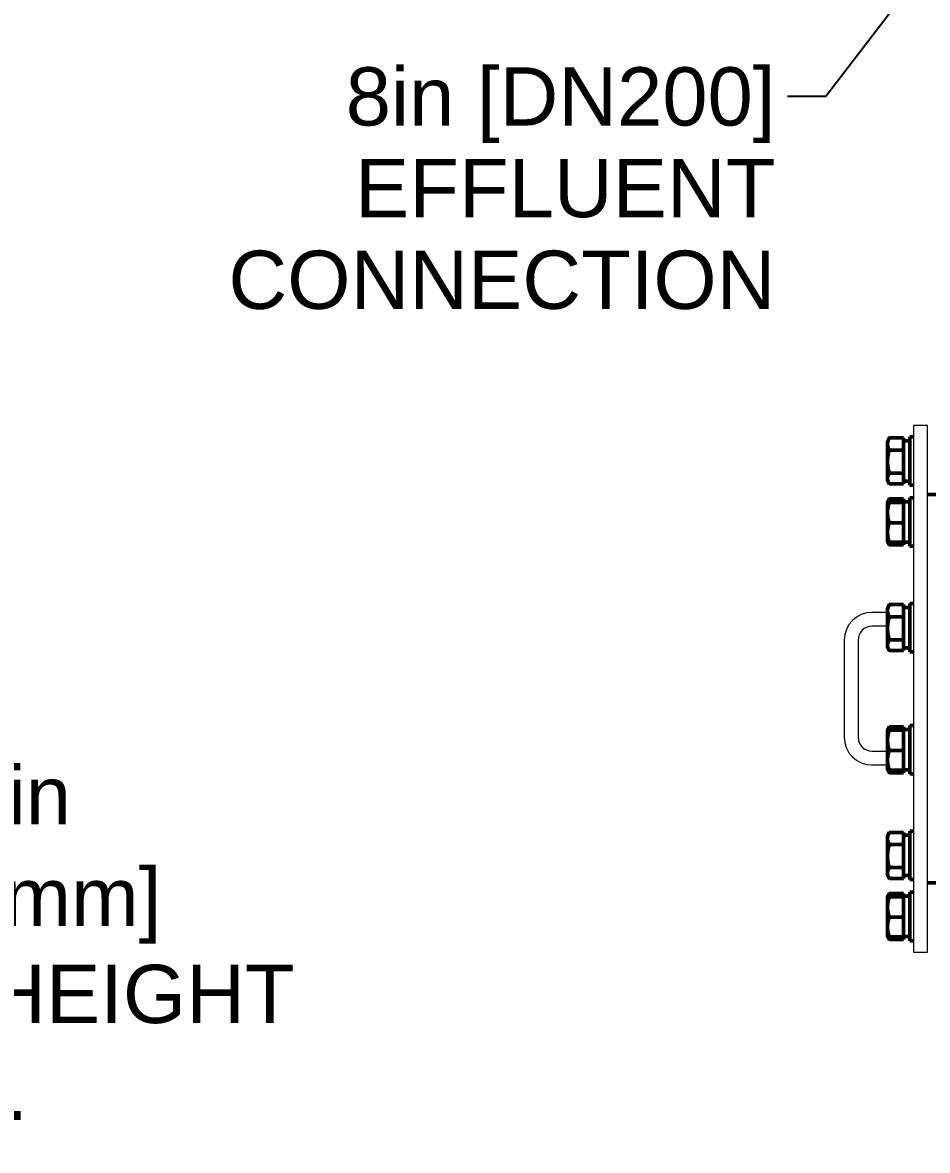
# Model space of a CAD drawing. Header units: inches. Extents: x 17 to 469, y 7 to 301.
# Drawn here: x 302.65 to 335.27, y 75.83 to 116.49 of the extents above; entities that cross this region are included whole.
import ezdxf

# ---------------------------------------------------------------- set-up
doc = ezdxf.new("R2010")
doc.units = ezdxf.units.IN
doc.header["$LTSCALE"] = 14
doc.header["$MEASUREMENT"] = 0
for name, color, linetype, lineweight in [('Dimension (ANSI)', 7, 'Continuous', 25), ('Symbol (ANSI)', 7, 'Continuous', 25), ('Visible (ANSI)', 7, 'Continuous', 50)]:
    doc.layers.add(name, color=color, linetype=linetype, lineweight=lineweight)
doc.styles.add('MEMCOR Medium', font='arial.ttf')
doc.dimstyles.new('Default (ANSI)', dxfattribs={"dimscale": 14, "dimtxt": 0.15, "dimasz": 0.098425, "dimexe": 0.125, "dimexo": 0.0625, "dimgap": 0.031496, "dimtad": 0, "dimtih": 1, "dimtoh": 1, "dimdec": 4, "dimrnd": 1e-08, "dimzin": 3, "dimdsep": 46, "dimlunit": 5, "dimtxsty": 'MEMCOR Medium', "dimcen": 0.09, "dimdle": 0.393701, "dimclrd": 256, "dimclre": 256, "dimclrt": 256, "dimadec": 0, "dimazin": 1, "dimtfac": 0.8, "dimtofl": 0, "dimtmove": 0, "dimatfit": 3, "dimfxl": 1, "dimfrac": 1, "dimtolj": 1, "dimtzin": 4, "dimlwd": -1, "dimlwe": -1, "dimarcsym": 0})
doc.dimstyles.new('Default (ANSI)$7', dxfattribs={"dimscale": 14, "dimtxt": 0.15, "dimasz": 0.098425, "dimexe": 0.125, "dimexo": 0.0625, "dimgap": 0.031496, "dimtad": 0, "dimtih": 1, "dimtoh": 1, "dimdec": 4, "dimrnd": 1e-08, "dimzin": 3, "dimdsep": 46, "dimlunit": 5, "dimtxsty": 'MEMCOR Medium', "dimcen": 0.09, "dimdle": 0.393701, "dimclrd": 256, "dimclre": 256, "dimclrt": 256, "dimadec": 0, "dimazin": 1, "dimtfac": 0.8, "dimtofl": 0, "dimtmove": 0, "dimatfit": 3, "dimfxl": 1, "dimfrac": 1, "dimtolj": 1, "dimtzin": 4, "dimlwd": -1, "dimlwe": -1, "dimarcsym": 0})

# ---------------------------------------------------------------- blocks, each defined once
blk = doc.blocks.new('*D28')
at = {"layer": 'Defpoints', "color": 0, "transparency": 16777216}
for p in [(299.504, 132.744), (359.226, 132.744), (339.567, 40.229)]:
    blk.add_point(p, dxfattribs=at)
at = {"layer": 'Dimension (ANSI)', "transparency": 16777216}
for p, q in [((358.351, 132.744), (297.754, 132.744)), ((299.504, 131.366), (299.504, 93.646)), ((299.504, 41.607), (299.504, 79.328)), ((338.692, 40.229), (297.754, 40.229))]:
    blk.add_line(p, q, dxfattribs=at)
for points in [[(299.275, 131.366), (299.734, 131.366), (299.504, 132.744)], [(299.275, 41.607), (299.734, 41.607), (299.504, 40.229)]]:
    blk.add_solid(points, dxfattribs=at)
at = {"layer": 'Dimension (ANSI)', "transparency": 16777216, "char_height": 2.1, "attachment_point": 5, "style": 'MEMCOR Medium'}
for s, insert in [('\\A1; \\fArial|b0|i0;92{\\H0.8x;\\S1#2;} in', (299.504, 88.633)), ('\\A1;[2349.9 mm]{\\P\\fArial|b0|i0;SHIPPING HEIGHT\\P\\fArial|b0|i0;REF.}', (299.504, 81.474))]:
    blk.add_mtext(s, dxfattribs=dict(at, insert=insert))

msp = doc.modelspace()

# ---------------------------------------------------------------- linework, layer by layer
at = {"layer": 'Visible (ANSI)', "linetype": 'Continuous', "lineweight": 18}
for p, q in [((334.771131, 101.979368), (334.771131, 82.979368)), ((334.771131, 101.979368), (335.271131, 101.979368)), ((335.271131, 82.979368), (335.271131, 101.979368)), ((333.833381, 95.229368), (333.271131, 95.229368)), ((333.833381, 94.729368), (333.271131, 94.729368)), ((332.271131, 94.229368), (332.271131, 90.729368)), ((332.771131, 94.229368), (332.771131, 90.729368)), ((333.271131, 90.229368), (333.833381, 90.229368)), ((333.271131, 89.729368), (333.833381, 89.729368)), ((334.771131, 82.979368), (335.271131, 82.979368))]:
    msp.add_line(p, q, dxfattribs=at)
at = {"layer": 'Visible (ANSI)'}
for p, q in [((333.833381, 101.408488), (333.888857, 101.504573)), ((333.833381, 101.408488), (333.833381, 101.299974)), ((333.833381, 101.299974), (333.833381, 100.665979)), ((334.411506, 101.519225), (333.897578, 101.519225)), ((334.411506, 101.519225), (334.411506, 101.365899)), ((334.411506, 101.419238), (334.630506, 101.419238)), ((334.411506, 101.234049), (334.411506, 101.365899)), ((334.630506, 101.564738), (334.630506, 99.814738)), ((334.630506, 101.564738), (334.771131, 101.564738)), ((334.411506, 101.080723), (333.897578, 101.080723)), ((334.411506, 101.234049), (334.411506, 101.080723)), ((334.411506, 101.080723), (334.411506, 100.790686)), ((333.833381, 100.665979), (333.833381, 100.055743)), ((334.411506, 100.541273), (334.411506, 100.790686)), ((334.411506, 100.541273), (334.411506, 100.251236)), ((333.833381, 100.055743), (333.833381, 99.970988)), ((334.411506, 100.251236), (333.897578, 100.251236)), ((334.411506, 100.251236), (334.411506, 100.114524)), ((334.411506, 99.996962), (334.411506, 100.114524)), ((333.833381, 99.970988), (333.888857, 99.874902)), ((334.411506, 99.86025), (333.897578, 99.86025)), ((334.411506, 99.996962), (334.411506, 99.86025)), ((334.411506, 99.960238), (334.475255, 99.960238)), ((334.630506, 99.814738), (334.771131, 99.814738)), ((333.833608, 99.208919), (333.888857, 99.304611)), ((334.411506, 99.319263), (333.897578, 99.319263)), ((334.411506, 99.22185), (333.897578, 99.22185)), ((334.411506, 99.319263), (334.411506, 99.22185)), ((334.411506, 99.22185), (334.411506, 99.219276)), ((334.411506, 99.204009), (334.411506, 99.219276)), ((334.411506, 99.219276), (334.630506, 99.219276)), ((334.630506, 99.364776), (334.630506, 97.614776)), ((334.630506, 99.364776), (334.771131, 99.364776)), ((336.171131, 99.479368), (335.271131, 99.479368)), ((333.833381, 99.208526), (333.833608, 99.208919)), ((333.833381, 99.208526), (333.833381, 99.208133)), ((333.833381, 99.208133), (333.833381, 98.828379)), ((333.833381, 98.828379), (333.833381, 98.110022)), ((334.411506, 99.194416), (333.897578, 99.194416)), ((334.411506, 99.204009), (334.411506, 99.194416)), ((334.411506, 99.194416), (334.411506, 98.93844)), ((334.411506, 98.718318), (334.411506, 98.93844)), ((334.411506, 98.462342), (333.897578, 98.462342)), ((334.411506, 98.718318), (334.411506, 98.462342)), ((334.411506, 98.462342), (334.411506, 98.215959)), ((333.833381, 98.110022), (333.833381, 97.771026)), ((334.411506, 98.004085), (334.411506, 98.215959)), ((334.411506, 98.004085), (334.411506, 97.757702)), ((333.833381, 97.771026), (333.833608, 97.770633)), ((333.833608, 97.770633), (333.888857, 97.67494)), ((334.411506, 97.757702), (333.897578, 97.757702)), ((334.411506, 97.660288), (333.897578, 97.660288)), ((334.411506, 97.760276), (334.630506, 97.760276)), ((334.411506, 97.757702), (334.411506, 97.660288)), ((334.630506, 97.614776), (334.771131, 97.614776)), ((333.833381, 95.39808), (333.888857, 95.494166)), ((333.833381, 95.39808), (333.833381, 95.289566)), ((333.833381, 95.289566), (333.833381, 94.655572)), ((334.411506, 95.508817), (333.897578, 95.508817)), ((334.411506, 95.508817), (334.411506, 95.355491)), ((334.411506, 95.40883), (334.630506, 95.40883)), ((334.411506, 95.223641), (334.411506, 95.355491)), ((334.411506, 95.223641), (334.411506, 95.070315)), ((334.630506, 95.55433), (334.630506, 93.80433)), ((334.630506, 95.55433), (334.771131, 95.55433)), ((334.411506, 95.070315), (333.897578, 95.070315)), ((334.411506, 95.070315), (334.411506, 94.780278)), ((334.411506, 94.530865), (334.411506, 94.780278)), ((333.833381, 94.655572), (333.833381, 94.045335)), ((334.411506, 94.530865), (334.411506, 94.240828)), ((333.833381, 94.045335), (333.833381, 93.96058)), ((333.833381, 93.96058), (333.888857, 93.864494)), ((334.411506, 94.240828), (333.897578, 94.240828)), ((334.411506, 94.240828), (334.411506, 94.104117)), ((334.411506, 93.986554), (334.411506, 94.104117)), ((334.411506, 93.986554), (334.411506, 93.849843)), ((334.411506, 93.94983), (334.630506, 93.94983)), ((334.411506, 93.849843), (333.897578, 93.849843)), ((334.630506, 93.80433), (334.771131, 93.80433)), ((333.833608, 90.998549), (333.888857, 91.094242)), ((334.411506, 91.108894), (333.897578, 91.108894)), ((334.411506, 91.108894), (334.411506, 91.01148)), ((334.630506, 91.154406), (334.630506, 89.404406)), ((334.630506, 91.154406), (334.771131, 91.154406)), ((333.833381, 90.998156), (333.833608, 90.998549)), ((333.833381, 90.998156), (333.833381, 90.997763)), ((333.833381, 90.997763), (333.833381, 90.61801)), ((334.411506, 91.01148), (333.897578, 91.01148)), ((334.411506, 90.984047), (333.897578, 90.984047)), ((334.411506, 91.01148), (334.411506, 91.008906)), ((334.411506, 90.993639), (334.411506, 91.008906)), ((334.411506, 91.008906), (334.630506, 91.008906)), ((334.411506, 90.993639), (334.411506, 90.984047)), ((334.411506, 90.984047), (334.411506, 90.728071)), ((334.411506, 90.507948), (334.411506, 90.728071)), ((333.833381, 90.61801), (333.833381, 89.899652)), ((334.411506, 90.507948), (334.411506, 90.251973)), ((333.833381, 89.899652), (333.833381, 89.560656)), ((334.411506, 90.251973), (333.897578, 90.251973)), ((334.411506, 90.251973), (334.411506, 90.005589)), ((334.411506, 89.793716), (334.411506, 90.005589)), ((333.833381, 89.560656), (333.833608, 89.560263)), ((333.833608, 89.560263), (333.888857, 89.464571)), ((334.411506, 89.547332), (333.897578, 89.547332)), ((334.411506, 89.793716), (334.411506, 89.547332)), ((334.411506, 89.549906), (334.630506, 89.549906)), ((334.411506, 89.547332), (334.411506, 89.449919)), ((334.411506, 89.449919), (333.897578, 89.449919)), ((334.630506, 89.404406), (334.771131, 89.404406)), ((333.833381, 87.18771), (333.888857, 87.283796)), ((333.833381, 87.18771), (333.833381, 87.079197)), ((333.833381, 87.079197), (333.833381, 86.445202)), ((334.411506, 87.298448), (333.897578, 87.298448)), ((334.411506, 87.298448), (334.411506, 87.145122)), ((334.411506, 87.19846), (334.630506, 87.19846)), ((334.411506, 87.013272), (334.411506, 87.145122)), ((334.630506, 87.34396), (334.630506, 85.59396)), ((334.630506, 87.34396), (334.771131, 87.34396)), ((334.411506, 86.859946), (333.897578, 86.859946)), ((334.411506, 87.013272), (334.411506, 86.859946)), ((334.411506, 86.859946), (334.411506, 86.569909)), ((333.833381, 86.445202), (333.833381, 85.834966)), ((334.411506, 86.320496), (334.411506, 86.569909)), ((334.411506, 86.320496), (334.411506, 86.030458)), ((333.833381, 85.834966), (333.833381, 85.75021)), ((334.411506, 86.030458), (333.897578, 86.030458)), ((334.411506, 86.030458), (334.411506, 85.893747)), ((334.411506, 85.776184), (334.411506, 85.893747)), ((333.833381, 85.75021), (333.888857, 85.654125)), ((334.411506, 85.639473), (333.897578, 85.639473)), ((334.411506, 85.776184), (334.411506, 85.639473)), ((334.411506, 85.73946), (334.630506, 85.73946)), ((334.630506, 85.59396), (334.771131, 85.59396)), ((336.171131, 85.479368), (335.271131, 85.479368)), ((333.833381, 84.987749), (333.833608, 84.988142)), ((333.833381, 84.987749), (333.833381, 84.987356)), ((333.833381, 84.987356), (333.833381, 84.607602)), ((333.833608, 84.988142), (333.888857, 85.083834)), ((334.411506, 85.098486), (333.897578, 85.098486)), ((334.411506, 85.001073), (333.897578, 85.001073)), ((334.411506, 85.098486), (334.411506, 85.001073)), ((334.411506, 85.001073), (334.411506, 84.998499)), ((334.411506, 84.983231), (334.411506, 84.998499)), ((334.411506, 84.998499), (334.630506, 84.998499)), ((334.630506, 85.143999), (334.630506, 83.393999)), ((334.630506, 85.143999), (334.771131, 85.143999)), ((333.833381, 84.607602), (333.833381, 83.889245)), ((334.411506, 84.973639), (333.897578, 84.973639)), ((334.411506, 84.983231), (334.411506, 84.973639)), ((334.411506, 84.973639), (334.411506, 84.717663)), ((334.411506, 84.497541), (334.411506, 84.717663)), ((334.411506, 84.241565), (333.897578, 84.241565)), ((334.411506, 84.497541), (334.411506, 84.241565)), ((334.411506, 84.241565), (334.411506, 83.995181)), ((333.833381, 83.889245), (333.833381, 83.550249)), ((334.411506, 83.783308), (334.411506, 83.995181)), ((334.411506, 83.783308), (334.411506, 83.536924)), ((333.833381, 83.550249), (333.833608, 83.549856)), ((333.833608, 83.549856), (333.888857, 83.454163)), ((334.411506, 83.536924), (333.897578, 83.536924)), ((334.411506, 83.439511), (333.897578, 83.439511)), ((334.411506, 83.539499), (334.630506, 83.539499)), ((334.411506, 83.536924), (334.411506, 83.439511)), ((334.630506, 83.393999), (334.771131, 83.393999))]:
    msp.add_line(p, q, dxfattribs=at)
at = {"layer": 'Visible (ANSI)', "linetype": 'Continuous', "lineweight": 18}
for centre, radius, start, end in [((333.271131, 94.229368), 1, 90, 180), ((333.271131, 94.229368), 0.5, 90, 180), ((333.271131, 90.729368), 1, 180, 270), ((333.271131, 90.729368), 0.5, 180, 270)]:
    msp.add_arc(centre, radius, start, end, dxfattribs=at)
at = {"layer": 'Visible (ANSI)'}
msp.add_ellipse((334.475255, 100.689738), major_axis=(4.1372, 0), ratio=0.176326981, start_param=4.71238898, end_param=4.749923496, dxfattribs=at)
for points, weights in [([(333.897578, 101.519225), (333.833381, 101.401729), (333.833381, 101.299974)], [1.01001874936, 1.04314139574, 1]), ([(333.833381, 101.299974), (333.833381, 101.198219), (333.897578, 101.080723)], [1, 1.04314139574, 1.01001874936]), ([(333.888857, 101.504573), (333.893047, 101.511832), (333.897578, 101.519225)], [1.01419770863, 1.01228706098, 1.01001874936]), ([(333.897578, 101.080723), (333.833381, 100.858463), (333.833381, 100.665979)], [1.01001874936, 1.04314139574, 1]), ([(333.833381, 100.665979), (333.833381, 100.473496), (333.897578, 100.251236)], [1, 1.04314139574, 1.01001874936]), ([(333.897578, 100.251236), (333.833381, 100.146471), (333.833381, 100.055743)], [1.01001874936, 1.04314139574, 1]), ([(333.833381, 100.055743), (333.833381, 99.965014), (333.897578, 99.86025)], [1, 1.04314139574, 1.01001874936]), ([(333.897578, 99.22185), (333.833381, 99.214499), (333.833381, 99.208133)], [1.01001874936, 1.04314139574, 1]), ([(333.897578, 99.319263), (333.867776, 99.264717), (333.852098, 99.215349)], [1.01001874936, 1.02512992681, 1.02436783531]), ([(333.888857, 99.304611), (333.893047, 99.31187), (333.897578, 99.319263)], [1.01419770863, 1.01228706098, 1.01001874936]), ([(333.833381, 99.208133), (333.833381, 99.201767), (333.897578, 99.194416)], [1, 1.04314139574, 1.01001874936]), ([(333.897578, 99.194416), (333.833381, 98.998257), (333.833381, 98.828379)], [1.01001874936, 1.04314139574, 1]), ([(333.833381, 98.828379), (333.833381, 98.658501), (333.897578, 98.462342)], [1, 1.04314139574, 1.01001874936]), ([(333.897578, 98.462342), (333.833381, 98.273534), (333.833381, 98.110022)], [1.01001874936, 1.04314139574, 1]), ([(333.833381, 98.110022), (333.833381, 97.946509), (333.897578, 97.757702)], [1, 1.04314139574, 1.01001874936]), ([(333.897578, 97.757702), (333.837074, 97.76463), (333.833608, 97.770633)], [1.01001874936, 1.04117729012, 1.00484823082]), ([(333.84802, 97.765052), (333.863729, 97.715527), (333.897578, 97.660288)], [1.02385469408, 1.02721658286, 1.01001874936]), ([(333.897578, 95.508817), (333.833381, 95.391321), (333.833381, 95.289566)], [1.01001874936, 1.04314139574, 1]), ([(333.833381, 95.289566), (333.833381, 95.187812), (333.897578, 95.070315)], [1, 1.04314139574, 1.01001874936]), ([(333.888857, 95.494166), (333.893047, 95.501424), (333.897578, 95.508817)], [1.01419770863, 1.01228706098, 1.01001874936]), ([(333.897578, 95.070315), (333.833381, 94.848055), (333.833381, 94.655572)], [1.01001874936, 1.04314139574, 1]), ([(333.833381, 94.655572), (333.833381, 94.463088), (333.897578, 94.240828)], [1, 1.04314139574, 1.01001874936]), ([(333.897578, 94.240828), (333.833381, 94.136064), (333.833381, 94.045335)], [1.01001874936, 1.04314139574, 1]), ([(333.833381, 94.045335), (333.833381, 93.954607), (333.897578, 93.849843)], [1, 1.04314139574, 1.01001874936]), ([(333.897578, 91.108894), (333.867776, 91.054348), (333.852098, 91.004979)], [1.01001874936, 1.02512992681, 1.02436783531]), ([(333.888857, 91.094242), (333.893047, 91.101501), (333.897578, 91.108894)], [1.01419770863, 1.01228706098, 1.01001874936]), ([(333.897578, 91.01148), (333.833381, 91.004129), (333.833381, 90.997763)], [1.01001874936, 1.04314139574, 1]), ([(333.833381, 90.997763), (333.833381, 90.991397), (333.897578, 90.984047)], [1, 1.04314139574, 1.01001874936]), ([(333.897578, 90.984047), (333.833381, 90.787888), (333.833381, 90.61801)], [1.01001874936, 1.04314139574, 1]), ([(333.833381, 90.61801), (333.833381, 90.448131), (333.897578, 90.251973)], [1, 1.04314139574, 1.01001874936]), ([(333.897578, 90.251973), (333.833381, 90.063165), (333.833381, 89.899652)], [1.01001874936, 1.04314139574, 1]), ([(333.833381, 89.899652), (333.833381, 89.73614), (333.897578, 89.547332)], [1, 1.04314139574, 1.01001874936]), ([(333.897578, 89.547332), (333.837074, 89.55426), (333.833608, 89.560263)], [1.01001874936, 1.04117729012, 1.00484823082]), ([(333.84802, 89.554683), (333.863729, 89.505157), (333.897578, 89.449919)], [1.02385469408, 1.02721658286, 1.01001874936]), ([(333.897578, 87.298448), (333.833381, 87.180952), (333.833381, 87.079197)], [1.01001874936, 1.04314139574, 1]), ([(333.833381, 87.079197), (333.833381, 86.977442), (333.897578, 86.859946)], [1, 1.04314139574, 1.01001874936]), ([(333.888857, 87.283796), (333.893047, 87.291055), (333.897578, 87.298448)], [1.01419770863, 1.01228706098, 1.01001874936]), ([(333.897578, 86.859946), (333.833381, 86.637685), (333.833381, 86.445202)], [1.01001874936, 1.04314139574, 1]), ([(333.833381, 86.445202), (333.833381, 86.252719), (333.897578, 86.030458)], [1, 1.04314139574, 1.01001874936]), ([(333.897578, 86.030458), (333.833381, 85.925694), (333.833381, 85.834966)], [1.01001874936, 1.04314139574, 1]), ([(333.833381, 85.834966), (333.833381, 85.744237), (333.897578, 85.639473)], [1, 1.04314139574, 1.01001874936]), ([(333.897578, 85.001073), (333.833381, 84.993722), (333.833381, 84.987356)], [1.01001874936, 1.04314139574, 1]), ([(333.833381, 84.987356), (333.833381, 84.98099), (333.897578, 84.973639)], [1, 1.04314139574, 1.01001874936]), ([(333.897578, 85.098486), (333.867776, 85.04394), (333.852098, 84.994572)], [1.01001874936, 1.02512992681, 1.02436783531]), ([(333.888857, 85.083834), (333.893047, 85.091093), (333.897578, 85.098486)], [1.01419770863, 1.01228706098, 1.01001874936]), ([(333.897578, 84.973639), (333.833381, 84.77748), (333.833381, 84.607602)], [1.01001874936, 1.04314139574, 1]), ([(333.833381, 84.607602), (333.833381, 84.437724), (333.897578, 84.241565)], [1, 1.04314139574, 1.01001874936]), ([(333.897578, 84.241565), (333.833381, 84.052757), (333.833381, 83.889245)], [1.01001874936, 1.04314139574, 1]), ([(333.833381, 83.889245), (333.833381, 83.725732), (333.897578, 83.536924)], [1, 1.04314139574, 1.01001874936]), ([(333.897578, 83.536924), (333.837074, 83.543852), (333.833608, 83.549856)], [1.01001874936, 1.04117729012, 1.00484823082]), ([(333.84802, 83.544275), (333.863729, 83.49475), (333.897578, 83.439511)], [1.02385469408, 1.02721658286, 1.01001874936])]:
    msp.add_rational_spline(points, weights, degree=2, dxfattribs=at)

# ---------------------------------------------------------------- texts
at = {"layer": 'Symbol (ANSI)', "insert": (329.791299, 114.882606), "char_height": 2.10000007, "width": 19.72591614, "attachment_point": 3, "line_spacing_factor": 0.944221, "style": 'MEMCOR Medium'}
msp.add_mtext('\\fArial|b0|i0;8in [DN200] \\P\\fArial|b0|i0;EFFLUENT\\P\\fArial|b0|i0;CONNECTION', dxfattribs=at)

# ---------------------------------------------------------------- dimensions: what is measured, and where the dimension line sits
at = {"layer": 'Dimension (ANSI)'}
dim = msp.add_linear_dim(base=(299.504219, 132.744368), p1=(339.566564, 40.229368), p2=(359.226131, 132.744368), angle=90, text=' \\fArial|b0|i0;<> in\\X[2349.9 mm]{\\P\\fArial|b0|i0;SHIPPING HEIGHT\\P\\fArial|b0|i0;REF.}', dimstyle='Default (ANSI)', override={"dimgap": 0.031496, "dimdec": 4, "dimpost": '', "dimtol": 0, "dimlim": 0, "dimtp": 0, "dimtm": 0, "dimtdec": 2, "dimatfit": 1}, dxfattribs=at)
dim.commit()
dim.dimension.update_dxf_attribs({"geometry": '*D28', "text_midpoint": (299.504219, 86.486868), "dimtype": 160})

# ---------------------------------------------------------------- leaders
at = {"layer": 'Symbol (ANSI)', "annotation_type": 0, "has_hookline": 1, "hookline_direction": 1, "text_width": 19.334039}
msp.add_leader([(340.424875, 125.354368), (331.610197, 113.832606), (330.232244, 113.832606)], dimstyle='Default (ANSI)$7', override={"dimtad": 0}, dxfattribs=at)

doc.saveas('drawing.dxf')
